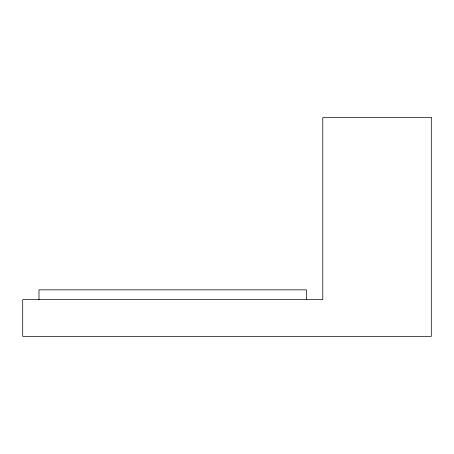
<?xml version="1.0" encoding="UTF-8"?>
<svg xmlns="http://www.w3.org/2000/svg" width="454" height="454" viewBox="0 0 454 454"><rect width="100%" height="100%" fill="white"/><g stroke="black" fill="none" stroke-linecap="round" stroke-linejoin="round"><path stroke-width="0.68" d="M306.478 299.64L306.478 289.856L39.004 289.856L39.004 299.64M431.3 117.597L322.783 117.597L322.783 299.64L22.7 299.64L22.7 336.403L431.3 336.403L431.3 117.597"/></g></svg>
